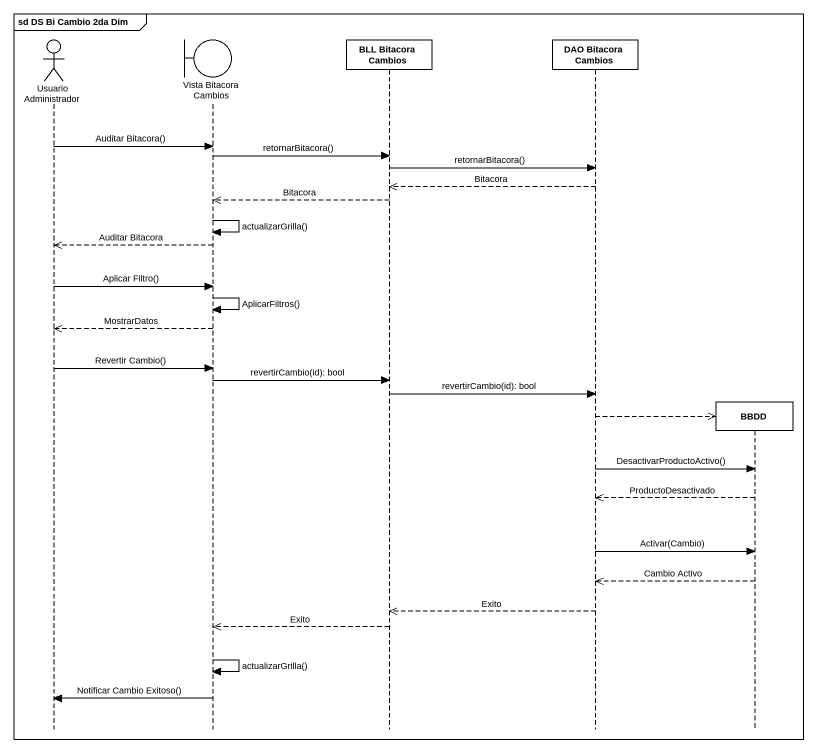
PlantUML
@startuml
mainframe sd DS Bi Cambio 2da Dim
hide footbox
actor "Usuario Administrador" as Usuario_Administrador
boundary "Vista Bitacora Cambios" as Vista_Bitacora_Cambios
participant "BLL Bitacora Cambios" as BLL_Bitacora_Cambios
participant "DAO Bitacora Cambios" as DAO_Bitacora_Cambios
participant BBDD

Usuario_Administrador -> Vista_Bitacora_Cambios : Auditar Bitacora()
Vista_Bitacora_Cambios -> BLL_Bitacora_Cambios : retornarBitacora()
BLL_Bitacora_Cambios -> DAO_Bitacora_Cambios : retornarBitacora()
DAO_Bitacora_Cambios -->> BLL_Bitacora_Cambios : Bitacora
BLL_Bitacora_Cambios -->> Vista_Bitacora_Cambios : Bitacora
Vista_Bitacora_Cambios -> Vista_Bitacora_Cambios : actualizarGrilla()
Vista_Bitacora_Cambios -->> Usuario_Administrador : Auditar Bitacora
Usuario_Administrador -> Vista_Bitacora_Cambios : Aplicar Filtro()
Vista_Bitacora_Cambios -> Vista_Bitacora_Cambios : AplicarFiltros()
Vista_Bitacora_Cambios -->> Usuario_Administrador : MostrarDatos
Usuario_Administrador -> Vista_Bitacora_Cambios : Revertir Cambio()
Vista_Bitacora_Cambios -> BLL_Bitacora_Cambios : revertirCambio(id): bool
BLL_Bitacora_Cambios -> DAO_Bitacora_Cambios : revertirCambio(id): bool
DAO_Bitacora_Cambios -->> BBDD **
DAO_Bitacora_Cambios -> BBDD : DesactivarProductoActivo()
BBDD -->> DAO_Bitacora_Cambios : ProductoDesactivado
DAO_Bitacora_Cambios -> BBDD : Activar(Cambio)
BBDD -->> DAO_Bitacora_Cambios : Cambio Activo
DAO_Bitacora_Cambios -->> BLL_Bitacora_Cambios : Exito
BLL_Bitacora_Cambios -->> Vista_Bitacora_Cambios : Exito
Vista_Bitacora_Cambios -> Vista_Bitacora_Cambios : actualizarGrilla()
Vista_Bitacora_Cambios -> Usuario_Administrador : Notificar Cambio Exitoso()
@enduml
